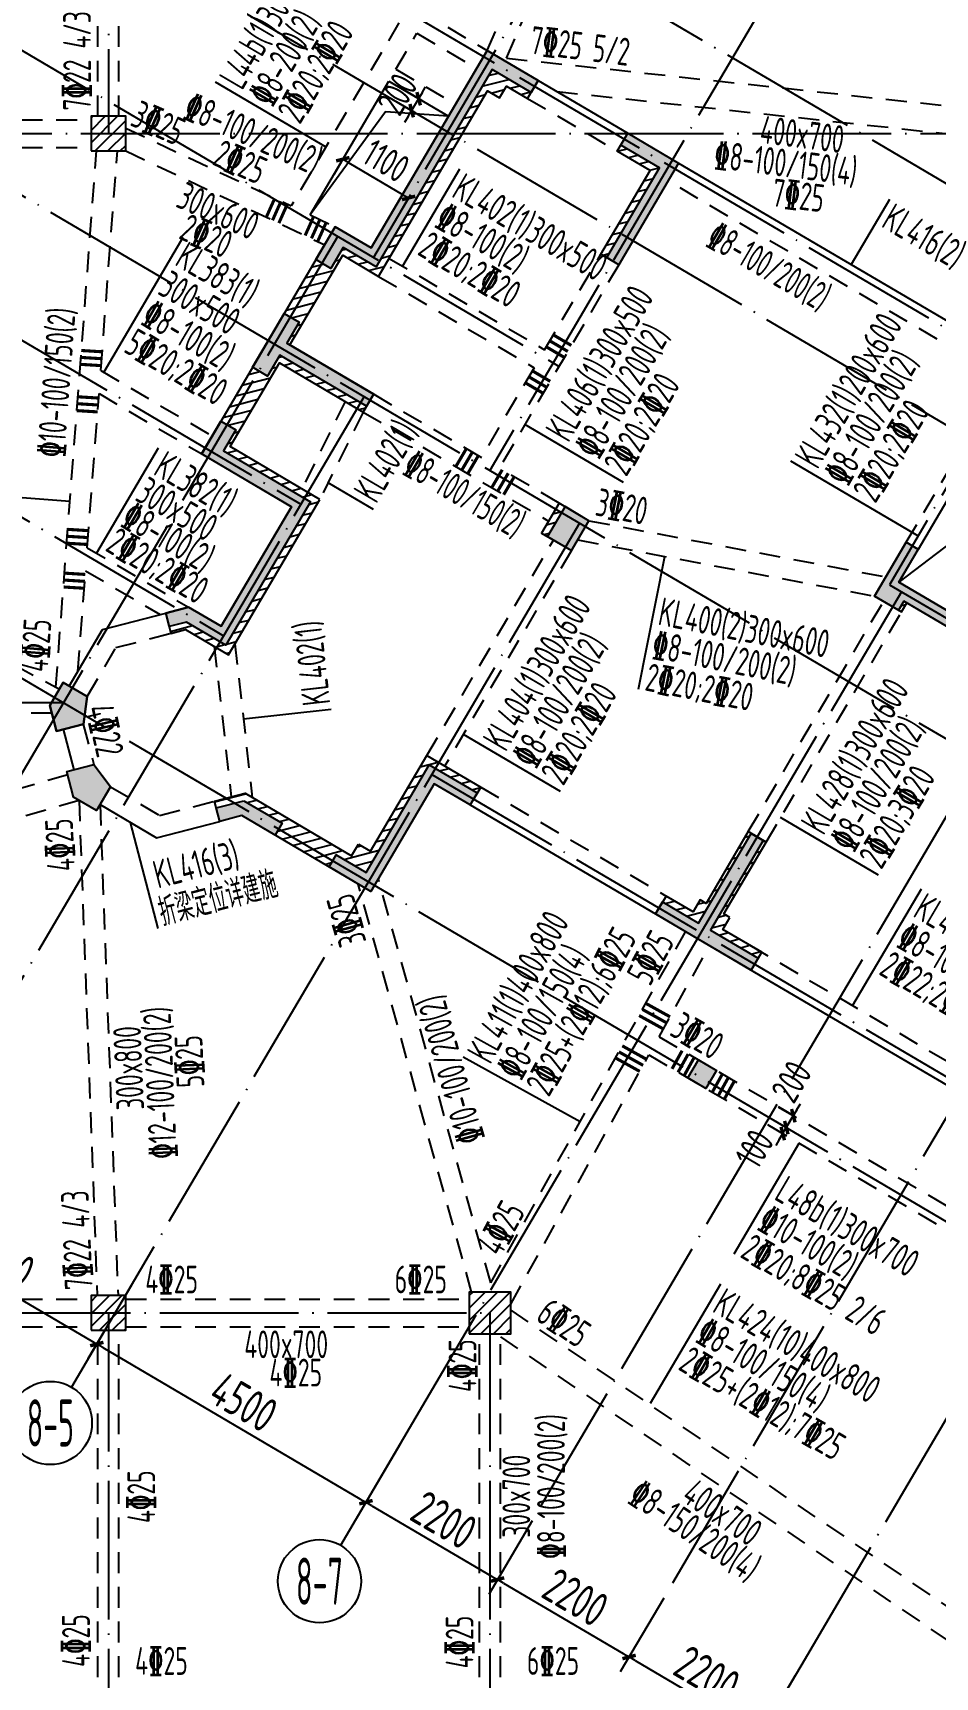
# Model space of a CAD drawing. Header units: millimetres. Extents: x 64473 to 386235, y 427387 to 703525.
# Drawn here: x 286259 to 299263, y 606745 to 630447 of the extents above; entities that cross this region are included whole.
import ezdxf
from ezdxf.enums import TextEntityAlignment as Align

# ---------------------------------------------------------------- set-up
doc = ezdxf.new("R2010")
doc.units = ezdxf.units.MM
doc.header["$LTSCALE"] = 100
doc.header["$PDMODE"] = 35
doc.header["$PDSIZE"] = 200
doc.linetypes.add('3', pattern=[5, 3, -2])
doc.linetypes.add('DOTE', pattern=[2.42, 2, -0.2, 0.02, -0.2])
for name, color, linetype in [('B-DIM', 1, 'Continuous'), ('B-TEXT', 7, 'Continuous'), ('B-开洞', 7, 'Continuous'), ('COLU', 7, 'Continuous'), ('colu-1层', 6, 'Continuous'), ('colu-主楼', 7, 'Continuous'), ('h填实-1层', 254, 'Continuous'), ('h斜线-1层', 7, 'Continuous'), ('h斜线-柱', 7, 'Continuous'), ('L-AXIS', 3, 'Continuous'), ('L-dote', 253, 'DOTE'), ('L-TEXT', 6, 'Continuous'), ('L-箍筋', 1, 'Continuous'), ('wall-主楼', 2, 'Continuous'), ('垂直标注', 31, 'Continuous'), ('垂直钢筋', 27, 'Continuous'), ('梁', 4, 'Continuous'), ('梁虚线', 4, '3'), ('水平标注', 2, 'Continuous'), ('水平钢筋', 30, 'Continuous')]:
    doc.layers.add(name, color=color, linetype=linetype)
doc.styles.add('_TCH_AXIS', font='tssdeng.shx', dxfattribs={"width": 0.7, "bigfont": 'tssdchn.shx'})
doc.styles.add('COMPLEX', font='tssdeng.shx', dxfattribs={"width": 0.7, "bigfont": 'tssdchn.shx'})
doc.styles.get("Standard").update_dxf_attribs({"font": 'tssdeng.shx', "width": 0.7, "bigfont": 'tssdchn.shx'})
doc.styles.add('TSSD_Dimension', font='Tssdeng.shx', dxfattribs={"width": 0.7, "bigfont": 'tssdchn.shx'})
doc.dimstyles.new('TSSD_100_100$0', dxfattribs={"dimtxt": 300, "dimasz": 100, "dimexe": 250, "dimexo": 250, "dimgap": 100, "dimtad": 1, "dimdec": 0, "dimzin": 0, "dimdsep": 46, "dimtxsty": 'TSSD_Dimension', "dimblk": '_tsdbk', "dimblk1": '_tsdbk', "dimblk2": '_tsdbk', "dimsah": 1, "dimcen": 0, "dimclrt": 7, "dimadec": 0, "dimazin": 0, "dimtfac": 1, "dimtdec": 0, "dimtix": 1, "dimtmove": 2, "dimatfit": 3, "dimldrblk": '_tsdbk', "dimfxl": 1, "dimtolj": 1, "dimtzin": 0, "dimarcsym": 0})
pattern_1 = [(45, (-467527.32, -323147.44), (-89.802561, 89.802561), [])]
pattern_2 = [(14.545372, (-85926.15, 179405.06), (-31.895617, 122.92953), [])]

# ---------------------------------------------------------------- blocks, each defined once
blk = doc.blocks.new('_tsdbk')
blk.add_line((-1, 0), (0, 0))
at = {"const_width": 0.5}
blk.add_lwpolyline([(-0.7, -0.7), (0.7, 0.7)], dxfattribs=at)
blk = doc.blocks.new('*D49')
at = {"layer": 'B-DIM', "color": 0, "lineweight": -2}
for p, q in [((290706, 628592), (290599, 628410)), ((290812, 628575), (291588, 628119)), ((291655, 628035), (291547, 627852))]:
    blk.add_line(p, q, dxfattribs=at)
at = {"layer": 'Defpoints', "color": 0}
for p in [(290833, 628808), (291781, 628250), (291674, 628068)]:
    blk.add_point(p, dxfattribs=at)
at = {"layer": 'B-DIM', "color": 0, "lineweight": -2, "xscale": 100, "yscale": 100, "zscale": 100}
for p, rotation in [((290726, 628626), 149.5453717319769), ((291674, 628068), 329.5453717319768)]:
    blk.add_blockref('_tsdbk', p, dxfattribs=dict(at, rotation=rotation))
at = {"layer": 'B-DIM', "color": 7, "insert": (291352, 628605), "char_height": 400, "attachment_point": 5, "rotation": 329.5454, "style": 'TSSD_Dimension'}
blk.add_mtext('\\A1;1100', dxfattribs=at)
blk = doc.blocks.new('*D50')
at = {"layer": 'B-DIM', "color": 0, "lineweight": -2}
for p, q in [((291863, 629472), (291604, 629625)), ((291870, 629584), (291920, 629671)), ((291762, 629300), (291502, 629452)), ((291819, 629498), (291718, 629326)), ((291667, 629240), (291616, 629153))]:
    blk.add_line(p, q, dxfattribs=at)
at = {"layer": 'Defpoints', "color": 0}
for p in [(291718, 629326), (292079, 629346), (291977, 629173)]:
    blk.add_point(p, dxfattribs=at)
at = {"layer": 'B-DIM', "color": 0, "lineweight": -2, "xscale": 100, "yscale": 100, "zscale": 100}
for p, rotation in [((291819, 629498), 239.5453717325007), ((291718, 629326), 59.54537173250068)]:
    blk.add_blockref('_tsdbk', p, dxfattribs=dict(at, rotation=rotation))
at = {"layer": 'B-DIM', "color": 7, "insert": (291510, 629564), "char_height": 400, "attachment_point": 5, "rotation": 59.5454, "style": 'TSSD_Dimension'}
blk.add_mtext('\\A1;200', dxfattribs=at)
blk = doc.blocks.new('*D543')
at = {"layer": 'Defpoints', "color": 0}
for p in [(295478, 608099), (297374, 606984), (296749, 605920)]:
    blk.add_point(p, dxfattribs=at)
at = {"layer": 'L-AXIS', "color": 0, "lineweight": -2}
for p, q in [((295351, 607883), (294725, 606820)), ((294938, 606985), (296662, 605971)), ((297247, 606768), (296622, 605705))]:
    blk.add_line(p, q, dxfattribs=at)
at = {"layer": 'L-AXIS', "color": 0, "lineweight": -2, "xscale": 100, "yscale": 100, "zscale": 100}
for p, rotation in [((294852, 607035), 149.5453717275947), ((296749, 605920), 329.5453717275947)]:
    blk.add_blockref('_tsdbk', p, dxfattribs=dict(at, rotation=rotation))
at = {"layer": 'L-AXIS', "color": 7, "insert": (295978, 606780), "char_height": 500, "attachment_point": 5, "rotation": 329.5454, "style": 'TSSD_Dimension'}
blk.add_mtext('\\A1;2200', dxfattribs=at)
blk = doc.blocks.new('*D544')
at = {"layer": 'Defpoints', "color": 0}
for p in [(297374, 606984), (301253, 604703), (300628, 603639)]:
    blk.add_point(p, dxfattribs=at)
at = {"layer": 'L-AXIS', "color": 0, "lineweight": -2}
for p, q in [((297247, 606768), (296622, 605705)), ((296835, 605870), (300542, 603690)), ((301126, 604488), (300501, 603424))]:
    blk.add_line(p, q, dxfattribs=at)
at = {"layer": 'L-AXIS', "color": 0, "lineweight": -2, "xscale": 100, "yscale": 100, "zscale": 100}
for p, rotation in [((296749, 605920), 149.5453717275947), ((300628, 603639), 329.5453717275947)]:
    blk.add_blockref('_tsdbk', p, dxfattribs=dict(at, rotation=rotation))
at = {"layer": 'L-AXIS', "color": 7, "insert": (298866, 605082), "char_height": 500, "attachment_point": 5, "rotation": 329.5454, "style": 'TSSD_Dimension'}
blk.add_mtext('\\A1;4500', dxfattribs=at)
blk = doc.blocks.new('_AXISO')
blk.add_circle((0, 0), 0.5)
at = {"layer": 'B-TEXT', "style": 'COMPLEX', "width": 1.450893}
blk.add_attdef('A', text='', height=0.56, dxfattribs=at).set_placement((0.249375, -0.28), (0.749375, -0.28), align=Align.FIT)
blk = doc.blocks.new('*D556')
at = {"layer": 'Defpoints', "color": 0}
for p in [(284702, 614435), (287805, 612610), (287180, 611546)]:
    blk.add_point(p, dxfattribs=at)
at = {"layer": 'L-AXIS', "color": 0, "lineweight": -2}
for p, q in [((284575, 614219), (283950, 613156)), ((284163, 613320), (287094, 611597)), ((287679, 612394), (287053, 611331))]:
    blk.add_line(p, q, dxfattribs=at)
at = {"layer": 'L-AXIS', "color": 0, "lineweight": -2, "xscale": 100, "yscale": 100, "zscale": 100}
for p, rotation in [((284077, 613371), 149.5453717275947), ((287180, 611546), 329.5453717275947)]:
    blk.add_blockref('_tsdbk', p, dxfattribs=dict(at, rotation=rotation))
at = {"layer": 'L-AXIS', "color": 7, "insert": (285806, 612760), "char_height": 500, "attachment_point": 5, "rotation": 329.5454, "style": 'TSSD_Dimension'}
blk.add_mtext('\\A1;3600', dxfattribs=at)
blk = doc.blocks.new('*D560')
at = {"layer": 'Defpoints', "color": 0}
for p in [(293581, 609214), (295478, 608099), (294852, 607035)]:
    blk.add_point(p, dxfattribs=at)
at = {"layer": 'L-AXIS', "color": 0, "lineweight": -2}
for p, q in [((293454, 608999), (292829, 607935)), ((293042, 608100), (294766, 607086)), ((295351, 607883), (294725, 606820))]:
    blk.add_line(p, q, dxfattribs=at)
at = {"layer": 'L-AXIS', "color": 0, "lineweight": -2, "xscale": 100, "yscale": 100, "zscale": 100}
for p, rotation in [((292956, 608151), 149.5453717275947), ((294852, 607035), 329.5453717275947)]:
    blk.add_blockref('_tsdbk', p, dxfattribs=dict(at, rotation=rotation))
at = {"layer": 'L-AXIS', "color": 7, "insert": (294081, 607895), "char_height": 500, "attachment_point": 5, "rotation": 329.5454, "style": 'TSSD_Dimension'}
blk.add_mtext('\\A1;2200', dxfattribs=at)
blk = doc.blocks.new('*D561')
at = {"layer": 'Defpoints', "color": 0}
for p in [(287805, 612610), (291685, 610329), (291059, 609266)]:
    blk.add_point(p, dxfattribs=at)
at = {"layer": 'L-AXIS', "color": 0, "lineweight": -2}
for p, q in [((287679, 612394), (287053, 611331)), ((287266, 611496), (290973, 609316)), ((291558, 610114), (290933, 609050))]:
    blk.add_line(p, q, dxfattribs=at)
at = {"layer": 'L-AXIS', "color": 0, "lineweight": -2, "xscale": 100, "yscale": 100, "zscale": 100}
for p, rotation in [((287180, 611546), 149.5453717275947), ((291059, 609266), 329.5453717275947)]:
    blk.add_blockref('_tsdbk', p, dxfattribs=dict(at, rotation=rotation))
at = {"layer": 'L-AXIS', "color": 7, "insert": (289297, 610708), "char_height": 500, "attachment_point": 5, "rotation": 329.5454, "style": 'TSSD_Dimension'}
blk.add_mtext('\\A1;4500', dxfattribs=at)
blk = doc.blocks.new('*D562')
at = {"layer": 'Defpoints', "color": 0}
for p in [(291685, 610329), (293581, 609214), (292956, 608151)]:
    blk.add_point(p, dxfattribs=at)
at = {"layer": 'L-AXIS', "color": 0, "lineweight": -2}
for p, q in [((291558, 610114), (290933, 609050)), ((291145, 609215), (292869, 608201)), ((293454, 608999), (292829, 607935))]:
    blk.add_line(p, q, dxfattribs=at)
at = {"layer": 'L-AXIS', "color": 0, "lineweight": -2, "xscale": 100, "yscale": 100, "zscale": 100}
for p, rotation in [((291059, 609266), 149.5453717275947), ((292956, 608151), 329.5453717275947)]:
    blk.add_blockref('_tsdbk', p, dxfattribs=dict(at, rotation=rotation))
at = {"layer": 'L-AXIS', "color": 7, "insert": (292185, 609010), "char_height": 500, "attachment_point": 5, "rotation": 329.5454, "style": 'TSSD_Dimension'}
blk.add_mtext('\\A1;2200', dxfattribs=at)
blk = doc.blocks.new('*D568')
at = {"layer": 'Defpoints', "color": 0}
for p in [(297828, 632615), (303453, 630739), (302828, 629675)]:
    blk.add_point(p, dxfattribs=at)
at = {"layer": 'L-AXIS', "color": 0, "lineweight": -2}
for p, q in [((297955, 632831), (298580, 633894)), ((298539, 633628), (303367, 630790)), ((302954, 629891), (303580, 630954))]:
    blk.add_line(p, q, dxfattribs=at)
at = {"layer": 'L-AXIS', "color": 0, "lineweight": -2, "xscale": 100, "yscale": 100, "zscale": 100}
for p, rotation in [((298453, 633679), 149.5453717276141), ((303453, 630739), 329.5453717276141)]:
    blk.add_blockref('_tsdbk', p, dxfattribs=dict(at, rotation=rotation))
at = {"layer": 'L-AXIS', "color": 7, "insert": (301131, 632510), "char_height": 500, "attachment_point": 5, "rotation": 329.5454, "style": 'TSSD_Dimension'}
blk.add_mtext('\\A1;5800', dxfattribs=at)
blk = doc.blocks.new('*D836')
at = {"layer": 'Defpoints', "color": 0}
for p in [(297118, 614666), (297303, 614441), (297354, 614527)]:
    blk.add_point(p, dxfattribs=at)
at = {"layer": 'L-TEXT', "color": 0, "lineweight": -2}
for p, q in [((297088, 614568), (296852, 614707)), ((297138, 614654), (296902, 614793)), ((297067, 614580), (297118, 614666)), ((297169, 614752), (297219, 614838)), ((297017, 614494), (296966, 614407))]:
    blk.add_line(p, q, dxfattribs=at)
at = {"layer": 'L-TEXT', "color": 0, "lineweight": -2, "xscale": 100, "yscale": 100, "zscale": 100}
for p, rotation in [((297067, 614580), 59.54537173254043), ((297118, 614666), 239.5453717325404)]:
    blk.add_blockref('_tsdbk', p, dxfattribs=dict(at, rotation=rotation))
at = {"layer": 'L-TEXT', "color": 7, "insert": (296659, 614359), "char_height": 400, "attachment_point": 5, "rotation": 59.5454, "style": 'TSSD_Dimension'}
blk.add_mtext('\\A1;100', dxfattribs=at)
blk = doc.blocks.new('*D837')
at = {"layer": 'Defpoints', "color": 0}
for p in [(297219, 614838), (297455, 614700), (297354, 614527)]:
    blk.add_point(p, dxfattribs=at)
at = {"layer": 'L-TEXT', "color": 0, "lineweight": -2}
for p, q in [((297240, 614826), (297004, 614965)), ((297270, 614925), (297321, 615011)), ((297138, 614654), (296902, 614793)), ((297118, 614666), (297219, 614838)), ((297067, 614580), (297017, 614494))]:
    blk.add_line(p, q, dxfattribs=at)
at = {"layer": 'L-TEXT', "color": 0, "lineweight": -2, "xscale": 100, "yscale": 100, "zscale": 100}
for p, rotation in [((297219, 614838), 239.5453717325117), ((297118, 614666), 59.54537173251165)]:
    blk.add_blockref('_tsdbk', p, dxfattribs=dict(at, rotation=rotation))
at = {"layer": 'L-TEXT', "color": 7, "insert": (297192, 615328), "char_height": 400, "attachment_point": 5, "rotation": 59.5454, "style": 'TSSD_Dimension'}
blk.add_mtext('\\A1;200', dxfattribs=at)

msp = doc.modelspace()

# ---------------------------------------------------------------- hatches: boundary and pattern name
at = {"layer": 'h填实-1层'}
for points in [[(293438.6, 629590), (292878.2, 629919.4), (291205.6, 627074.7), (290731.5, 627353.5), (290554.1, 627051.7), (290338.6, 627178.5), (290617.4, 627652.6), (291134.6, 627348.5), (292807.2, 630193.2), (293539.9, 629762.4)], [(294833, 629002.1), (295565.7, 628571.3), (294704, 627105.8), (294531.6, 627207.2), (295291.9, 628500.2), (294731.6, 628829.7)], [(289705, 626101), (289882.4, 626402.6), (290097.9, 626275.9), (289920.5, 625974.3), (291170.5, 625239.3), (291069.1, 625066.9), (289819.2, 625801.8), (289641.7, 625500.1), (289426.2, 625626.8)], [(288970.1, 624851), (289185.6, 624724.3), (289008.2, 624422.6), (290258.1, 623687.7), (289041.7, 621618.8), (288474, 621952.6), (288223.7, 621887.6), (288173.4, 622081.2), (288503.9, 622167), (288970.6, 621892.6), (289984.3, 623616.6), (288691.3, 624376.9)], [(293929, 623617.4), (293675.5, 623186.4), (294020.4, 622983.6), (294273.8, 623414.6)], [(294020.4, 622983.6), (294273.8, 623414.6), (293929, 623617.4), (293675.5, 623186.4)], [(298811.8, 622254.4), (298735.8, 622125.1), (298391, 622327.9), (298847.2, 623103.7), (299019.6, 623002.3), (298740.8, 622528.2), (300637.3, 621413.1), (300916, 621887.2), (301088.4, 621785.9), (300708.3, 621139.3)], [(286696.7, 621082.3), (287041.5, 620879.6), (286986.1, 620482.9), (286598.9, 620382.5), (286502.9, 620752.7)], [(287137.5, 619901.9), (287378.8, 619582.2), (287176.1, 619237.4), (286846.4, 619431.3), (286750.3, 619801.5)], [(292560.8, 619317.6), (292043.6, 619621.7), (291131.3, 618070), (290527.9, 618424.8), (290629.2, 618597.2), (291060.2, 618343.8), (291972.6, 619895.5), (292662.2, 619490)], [(289301.4, 619378), (289853.8, 619053.2), (289752.9, 618880.5), (289271.5, 619163.6), (288951.9, 619080.7), (288901.7, 619274.3)], [(295750.3, 617442.2), (295233.1, 617746.3), (295334.5, 617918.7), (295851.7, 617614.6), (296612, 618907.7), (296784.4, 618806.3), (296024.1, 617513.3), (296713.7, 617107.8), (296612.4, 616935.4)], [(295852.1, 615642.3), (296110.7, 615490.3), (295958.7, 615231.7), (295700, 615383.7)]]:
    msp.add_hatch(color=256, dxfattribs=at).paths.add_polyline_path(points)
at = {"layer": 'h斜线-1层'}
h = msp.add_hatch(dxfattribs=at)
h.set_pattern_fill('ANSI31', color=256, scale=40, angle=-30.45463, style=0)
h.set_pattern_definition(pattern_2)
h.paths.add_polyline_path([(290724.3, 627241.7), (291241.6, 626937.6), (292812.8, 629609.9), (292985.2, 629508.5), (293086.6, 629680.9), (293388.3, 629503.5), (293439, 629589.7), (292878.2, 629919.4), (291205.6, 627074.7), (290731.5, 627353.5), (290554.1, 627051.7), (290339, 627178.2), (289882.8, 626402.4), (290097.9, 626275.9), (289920.5, 625974.3), (289964, 625948.7)])
h = msp.add_hatch(dxfattribs=at)
h.set_pattern_fill('ANSI31', color=256, scale=40, angle=-30.45463, style=0)
h.set_pattern_definition(pattern_2)
h.paths.add_polyline_path([(295291.9, 628500.2), (294732, 628829.4), (294681.3, 628743.3), (295155.5, 628464.5), (294445.9, 627257.6), (294531.6, 627207.2)])
h = msp.add_hatch(dxfattribs=at)
h.set_pattern_fill('ANSI31', color=256, scale=40, angle=-30.45463, style=0)
h.set_pattern_definition(pattern_2)
h.paths.add_polyline_path([(289812, 625690.1), (291018.8, 624980.5), (291069.5, 625066.7), (289819.2, 625801.8), (289641.7, 625500.1), (289426.6, 625626.6), (288970.5, 624850.7), (289185.6, 624724.3), (289008.2, 624422.6), (290258.1, 623687.7), (289041.7, 621618.8), (288474, 621952.6), (288223.6, 621887.6), (288248.8, 621791), (288458.9, 621845.5), (289077.6, 621481.7), (290395.4, 623722.9), (289102.4, 624483.2)])
h = msp.add_hatch(dxfattribs=at)
h.set_pattern_fill('ANSI31', color=256, scale=40, angle=-30.45463, style=0)
h.set_pattern_definition(pattern_2)
h.paths.add_polyline_path([(293929, 623617.4), (293843.2, 623667.8), (293589.8, 623236.8), (293675.5, 623186.4)])
h = msp.add_hatch(dxfattribs=at)
h.set_pattern_fill('ANSI31', color=256, scale=40, angle=-30.45463, style=0)
h.set_pattern_definition(pattern_2)
h.paths.add_polyline_path([(298855.3, 622228.8), (298811.8, 622254.4), (298735.8, 622125.1), (298779.3, 622099.5)])
h = msp.add_hatch(dxfattribs=at)
h.set_pattern_fill('ANSI31', color=256, scale=40, angle=-30.45463, style=0)
h.set_pattern_definition(pattern_2)
h.paths.add_polyline_path([(291972.6, 619895.5), (292662.6, 619489.7), (292713.3, 619576), (291937.5, 620032.1), (291126.5, 618652.9), (290954.1, 618754.3), (290852.7, 618581.8), (289316.4, 619485.2), (288876.5, 619371.1), (288901.7, 619274.3), (289301.4, 619378), (289853.8, 619053.2), (289752.9, 618880.5), (290527.9, 618424.9), (290629.2, 618597.2), (291060.2, 618343.8)])
h = msp.add_hatch(dxfattribs=at)
h.set_pattern_fill('ANSI31', color=256, scale=40, angle=-30.45463, style=0)
h.set_pattern_definition(pattern_2)
h.paths.add_polyline_path([(296305.9, 617695.6), (296219.7, 617746.3), (296827.9, 618780.7), (296784.4, 618806.3), (296024.1, 617513.3), (296713.7, 617107.8), (296764.4, 617194), (296204.5, 617523.2)])
h.paths.add_polyline_path([(296612, 618907.7), (296569.3, 618932.8), (295961.1, 617898.3), (295874.9, 617949), (295773.5, 617776.6), (295385.6, 618004.7), (295334.9, 617918.5), (295851.7, 617614.6)])
at = {"layer": 'h斜线-柱'}
h = msp.add_hatch(dxfattribs=at)
h.set_pattern_fill('ANSI31', color=256, scale=40, style=0)
h.set_pattern_definition(pattern_1)
h.paths.add_polyline_path([(287096.5, 628744.7), (287596.5, 628744.7), (287596.5, 629244.7), (287096.5, 629244.7)])
h = msp.add_hatch(dxfattribs=at)
h.set_pattern_fill('ANSI31', color=256, scale=40, style=0)
h.set_pattern_definition(pattern_1)
h.paths.add_polyline_path([(287096.5, 611744.7), (287596.5, 611744.7), (287596.5, 612244.7), (287096.5, 612244.7)])
h = msp.add_hatch(dxfattribs=at)
h.set_pattern_fill('ANSI31', color=256, scale=40, angle=-2e-12, style=0)
h.paths.add_polyline_path([(292546.5, 611694.7), (293146.5, 611694.7), (293146.5, 612294.7), (292546.5, 612294.7)])

# ---------------------------------------------------------------- linework, layer by layer
at = {"layer": 'B-开洞'}
for points in [[(292250.1, 629244.7), (291341.6, 629308.7), (290254.5, 627823.8)], [(301752.7, 623309.2), (300266.9, 623690.8), (298741.2, 622528)]]:
    msp.add_lwpolyline(points, dxfattribs=at)
at = {"layer": 'COLU'}
for points in [[(287096.5, 628744.7), (287596.5, 628744.7), (287596.5, 629244.7), (287096.5, 629244.7)], [(287096.5, 611744.7), (287596.5, 611744.7), (287596.5, 612244.7), (287096.5, 612244.7)], [(292546.5, 611694.7), (293146.5, 611694.7), (293146.5, 612294.7), (292546.5, 612294.7)]]:
    msp.add_lwpolyline(points, close=True, dxfattribs=at)
at = {"layer": 'colu-1层'}
for points in [[(293438.6, 629590), (292878.2, 629919.4), (291205.6, 627074.7), (290731.5, 627353.5), (290554.1, 627051.7), (290338.6, 627178.5), (290617.4, 627652.6), (291134.6, 627348.5), (292807.2, 630193.2), (293539.9, 629762.4)], [(294833, 629002.1), (295565.7, 628571.3), (294704, 627105.8), (294531.6, 627207.2), (295291.9, 628500.2), (294731.6, 628829.7)], [(289705, 626101), (289882.4, 626402.6), (290097.9, 626275.9), (289920.5, 625974.3), (291170.5, 625239.3), (291069.1, 625066.9), (289819.2, 625801.8), (289641.7, 625500.1), (289426.2, 625626.8)], [(288970.1, 624851), (289185.6, 624724.3), (289008.2, 624422.6), (290258.1, 623687.7), (289041.7, 621618.8), (288474, 621952.6), (288223.7, 621887.6), (288173.4, 622081.2), (288503.9, 622167), (288970.6, 621892.6), (289984.3, 623616.6), (288691.3, 624376.9)], [(294020.4, 622983.6), (294273.8, 623414.6), (293929, 623617.4), (293675.5, 623186.4)], [(292560.8, 619317.6), (292043.6, 619621.7), (291131.3, 618070), (290527.9, 618424.8), (290629.2, 618597.2), (291060.2, 618343.8), (291972.6, 619895.5), (292662.2, 619490)], [(289301.4, 619378), (289853.8, 619053.2), (289752.9, 618880.5), (289271.5, 619163.6), (288951.9, 619080.7), (288901.7, 619274.3)], [(295750.3, 617442.2), (295233.1, 617746.3), (295334.5, 617918.7), (295851.7, 617614.6), (296612, 618907.7), (296784.4, 618806.3), (296024.1, 617513.3), (296713.7, 617107.8), (296612.4, 616935.4)], [(295852.1, 615642.3), (296110.7, 615490.3), (295958.7, 615231.7), (295700, 615383.7)]]:
    msp.add_lwpolyline(points, close=True, dxfattribs=at)
for points in [[(293929, 623617.4), (293675.5, 623186.4), (294020.4, 622983.6), (294273.8, 623414.6), (293929, 623617.4)], [(298811.8, 622254.4), (298735.8, 622125.1), (298391, 622327.9), (298847.2, 623103.7), (299019.6, 623002.3), (298740.8, 622528.2), (300637.3, 621413.1), (300916, 621887.2), (301088.4, 621785.9), (300708.3, 621139.3), (298811.8, 622254.4)], [(286696.7, 621082.3), (287041.5, 620879.6), (286986.1, 620482.9), (286598.9, 620382.5), (286502.9, 620752.7), (286696.7, 621082.3)], [(287137.5, 619901.9), (287378.8, 619582.2), (287176.1, 619237.4), (286846.4, 619431.3), (286750.3, 619801.5), (287137.5, 619901.9)]]:
    msp.add_lwpolyline(points, dxfattribs=at)
at = {"layer": 'colu-主楼'}
for points in [[(294020.8, 622983.4), (294274.2, 623414.4), (293843.2, 623667.8), (293589.8, 623236.8)], [(286598.9, 620382.5), (286986.1, 620482.9), (287041.5, 620879.6), (286696.7, 621082.3), (286502.9, 620752.7)], [(286750.1, 619799.8), (287137.3, 619900.2), (287378.6, 619580.5), (287175.9, 619235.7), (286846.2, 619429.6)]]:
    msp.add_lwpolyline(points, close=True, dxfattribs=at)
at = {"layer": 'L-AXIS'}
for p, q in [((287805.4, 612610), (286814.8, 610925.2)), ((291684.6, 610329.1), (290693.9, 608644.3)), ((297374, 606983.9), (296383.3, 605299.1))]:
    msp.add_line(p, q, dxfattribs=at)
at = {"layer": 'L-dote', "ltscale": 10}
for p, q in [((287346.5, 651994.7), (287346.5, 628994.7)), ((285838.9, 636262.6), (307375.6, 623599.4)), ((284926.5, 634710.9), (341289.3, 601570.8)), ((284318.3, 633676.5), (305855, 621013.3)), ((294154.1, 632285.7), (291170.5, 627211.4)), ((283253.9, 631866.2), (293842.8, 625640.2)), ((296866.9, 630980.6), (292844.3, 624139.2)), ((282341.6, 630314.5), (332670.1, 600722.4)), ((302827.7, 629675.3), (298604.3, 622492.4)), ((236131.7, 628994.7), (366607.1, 628994.7)), ((281429.2, 628762.9), (290121.7, 623651.9)), ((290653.3, 627515.5), (283409.1, 615195)), ((280314.2, 626866.6), (289006.7, 621755.6)), ((279300.4, 625142.4), (330874.7, 594817.8)), ((291034, 625203.6), (284702.1, 614434.7)), ((294137.3, 623378.9), (287805.4, 612610)), ((301889.7, 623344.9), (293581, 609214.1)), ((298604.3, 622492.4), (338483.1, 599044.6)), ((298776.7, 622391.1), (291684.6, 610329.1)), ((303786.1, 622229.8), (295477.5, 608099)), ((286699.8, 620791.7), (281346.5, 620791.7)), ((292008.5, 619758.4), (305456.2, 611851.4)), ((304466.1, 619045.8), (297374, 606983.9)), ((234846.5, 611994.7), (292846.5, 611994.7)), ((287346.5, 611994.7), (287346.5, 572194.7)), ((292846.5, 611994.7), (292846.5, 583594.7))]:
    msp.add_line(p, q, dxfattribs=at)
at = {"layer": 'L-箍筋', "const_width": 44.9}
for points in [[(289743.8, 628060.1), (289621.3, 627786.2)], [(289835.1, 628019.2), (289712.6, 627745.4)], [(289926.4, 627978.4), (289803.9, 627704.6)], [(290305.4, 627799.8), (290182.9, 627526)], [(290396.7, 627759), (290274.2, 627485.1)], [(290487.9, 627718.2), (290365.5, 627444.3)], [(293710.5, 626007.1), (293969.2, 625855)], [(293761.2, 626093.3), (294019.8, 625941.2)], [(286949.2, 625768.9), (287248.7, 625750.3)], [(286955.4, 625868.7), (287254.8, 625850.1)], [(293659.9, 625920.9), (293918.5, 625768.8)], [(286943, 625669.1), (287242.5, 625650.5)], [(293406.4, 625489.8), (293665, 625337.8)], [(293457.1, 625576), (293715.7, 625424)], [(293355.7, 625403.6), (293614.3, 625251.6)], [(286898.5, 625101.6), (287197.9, 625083)], [(286904.7, 625201.4), (287204.1, 625182.8)], [(286892.3, 625001.8), (287191.7, 624983.2)], [(292506.7, 624453.7), (292354.6, 624195.1)], [(292592.9, 624403), (292440.8, 624144.4)], [(292679.1, 624352.3), (292527, 624093.7)], [(293023.9, 624149.5), (292871.8, 623890.9)], [(293110.1, 624098.9), (292958, 623840.3)], [(293196.3, 624048.2), (293044.2, 623789.6)], [(286753.1, 623190.4), (287052.5, 623171.8)], [(286759.2, 623290.2), (287058.7, 623271.6)], [(286746.9, 623090.6), (287046.3, 623072)], [(286714, 622659), (287013.4, 622640.4)], [(286701.6, 622459.3), (287001.1, 622440.8)], [(286707.8, 622559.1), (287007.2, 622540.6)], [(294996, 616282.3), (295345.8, 616088.3)], [(295044.5, 616369.8), (295394.3, 616175.7)], [(295093, 616457.2), (295442.8, 616263.2)], [(294753.5, 615845.1), (295103.3, 615651)], [(295470.7, 615512.7), (295616.3, 615775.2)], [(294656.5, 615670.2), (295006.3, 615476.2)], [(294705, 615757.6), (295054.8, 615563.6)], [(295556.9, 615462), (295703.7, 615726.7)], [(295643.2, 615411.3), (295791.2, 615678.2)], [(296051.5, 615177), (296197.1, 615439.5)], [(296137.8, 615126.3), (296284.5, 615391)], [(296224, 615075.6), (296372, 615342.5)]]:
    msp.add_lwpolyline(points, dxfattribs=at)
at = {"layer": 'wall-主楼'}
for points in [[(290395.4, 623722.9), (289102.4, 624483.2), (289812, 625690.1), (291018.8, 624980.5), (291170.9, 625239.1), (289964.1, 625948.7), (290724.3, 627241.7), (291241.6, 626937.6), (292812.8, 629609.9), (292985.2, 629508.5), (293086.6, 629680.9), (293388.3, 629503.5), (293540.4, 629762.2), (292807.6, 630193), (291135, 627348.3), (290617.8, 627652.4), (288691.7, 624376.7), (289984.8, 623616.4), (288971.1, 621892.3), (288503.8, 622167.1), (288173.3, 622081.3), (288248.8, 621791), (288458.9, 621845.5), (289077.6, 621481.7)], [(294445.9, 627257.6), (295155.5, 628464.5), (294681.3, 628743.3), (294833.4, 629001.9), (295566.1, 628571), (294704.5, 627105.6)], [(298847.6, 623103.5), (298391.4, 622327.6), (298779.3, 622099.5), (298855.4, 622228.8), (300708.7, 621139.1), (301088.9, 621785.6), (300916.5, 621887), (300637.7, 621412.9), (298741.2, 622528), (299020, 623002.1)], [(290954.1, 618754.3), (291126.5, 618652.9), (291937.5, 620032.1), (292713.3, 619576), (292561.3, 619317.4), (292044, 619621.5), (291131.7, 618069.8), (289271.5, 619163.6), (288951.9, 619080.7), (288876.5, 619371.1), (289316.4, 619485.2), (290852.7, 618581.8)], [(296305.9, 617695.6), (296219.7, 617746.3), (296827.9, 618780.7), (296569.3, 618932.8), (295961.1, 617898.3), (295874.9, 617949), (295773.5, 617776.6), (295385.6, 618004.7), (295233.6, 617746.1), (296612.4, 616935.4), (296764.4, 617194), (296204.5, 617523.2)]]:
    msp.add_lwpolyline(points, close=True, dxfattribs=at)
at = {"layer": '垂直标注'}
for p, q in [((288886.3, 629740.4), (290481.8, 628802.3)), ((294771.4, 623966.7), (293350.2, 624802.3)), ((297180.9, 624276.4), (299018.1, 623196.2)), ((284430.9, 623876.3), (286792.9, 623696.6)), ((291169.1, 623577.4), (290514.2, 623962.5)), ((290556.4, 620695.6), (289293.1, 620553.1)), ((293864.2, 619511), (292463.4, 620334.7)), ((298448.8, 618304.1), (297036.1, 619134.8)), ((287662.6, 619065.5), (288059.4, 617536.1)), ((292462.4, 615687.6), (294147.6, 614752.8))]:
    msp.add_line(p, q, dxfattribs=at)
at = {"layer": '梁'}
for p, q in [((290254.5, 627823.8), (291388.1, 629751.6)), ((291388.1, 629751.6), (292250.1, 629244.7)), ((293540.4, 629762.2), (294833.4, 629001.9)), ((295566.1, 628571), (299876.3, 626036.8)), ((299856.3, 624424.5), (299020, 623002.1)), ((287261.1, 621844.9), (288173.3, 622081.6)), ((286782.9, 621031.7), (287261.1, 621844.9)), ((286695.5, 620407.5), (286846.6, 619824.8)), ((287226.5, 619321.9), (288039.8, 618843.7)), ((292561.2, 619317.3), (295233.5, 617746.1)), ((288039.8, 618843.7), (288952, 619080.4)), ((296440.4, 617036.5), (300923, 614400.9))]:
    msp.add_line(p, q, dxfattribs=at)
at = {"layer": '梁虚线'}
for p, q in [((287196.5, 629244.7), (287196.5, 635744.7)), ((292807.6, 630193), (295195, 635794.7)), ((293087, 630083.2), (295500, 635745)), ((287496.5, 633315.8), (292807.2, 630193.2)), ((287496.5, 629244.7), (287496.5, 632967.8)), ((291534.9, 630593.3), (289982, 627952.2)), ((291489.4, 629924), (291793.5, 630441.2)), ((291793.5, 630441.2), (292655.2, 629934.6)), ((293087, 630083.2), (300996.4, 629227)), ((291489.4, 629924), (292351.5, 629417.2)), ((291360.6, 629704.9), (291388, 629751.6)), ((293812, 629602.4), (300996.5, 628824.7)), ((293388.3, 629503.5), (294681.3, 628743.2)), ((281596.5, 629194.7), (287096.5, 629194.7)), ((287597.7, 629075.8), (289982, 627952.2)), ((281596.5, 628794.7), (287096.5, 628794.7)), ((286588.8, 621013.7), (287177, 628744.7)), ((287237.1, 625580), (287477.9, 628744.7)), ((287596.5, 628744.7), (290465.2, 627392.9)), ((299724.2, 625778.2), (295414.1, 628312.4)), ((290254.5, 627823.8), (290617.9, 627652.6)), ((291393.6, 627196.2), (293634.9, 625878.4)), ((293634.9, 625878.4), (294445.9, 627257.7)), ((291241.6, 626937.6), (293482.8, 625619.8)), ((294704.5, 627105.6), (292981.2, 624174.7)), ((287237.1, 625580), (288843.8, 624635.3)), ((293482.8, 625619.8), (292722.5, 624326.7)), ((298847.6, 623103.5), (300241.4, 625474)), ((287042.8, 623026.1), (287211.8, 625246.9)), ((287211.8, 625246.9), (288691.7, 624376.7)), ((290759.5, 625132.9), (290136.2, 623875.3)), ((291170.9, 625239.1), (292722.5, 624326.7)), ((291018.8, 624980.5), (290395.4, 623722.9)), ((291018.8, 624980.5), (293691.1, 623409.2)), ((293843.2, 623667.8), (292981.2, 624174.7)), ((281596.5, 623698.8), (286641.2, 620987.9)), ((294274.2, 623414.4), (298554.1, 622604.4)), ((291937.5, 620032.1), (293762.2, 623135.4)), ((294111.5, 623137.7), (298391.4, 622327.6)), ((287042.8, 623026.1), (288503.5, 622167.3)), ((294020.8, 622983.4), (292196.1, 619880.1)), ((286907.1, 621242.9), (287017.4, 622693)), ((287017.4, 622693), (288092.8, 622060.7)), ((296569.3, 618932.8), (298520.7, 622251.6)), ((296827.9, 618780.7), (298779.3, 622099.5)), ((287456.7, 621585.7), (288248.6, 621791.2)), ((287041.5, 620879.6), (287456.7, 621585.7)), ((288872.9, 621602), (289117.5, 619433.3)), ((289170.6, 621639.8), (289420.4, 619424)), ((286531.7, 620641.7), (281496.5, 620641.7)), ((286985.8, 620482.8), (287137, 619900.1)), ((286762.2, 619753.2), (281596.2, 618245.8)), ((287378.6, 619580.5), (288084.7, 619165.3)), ((286924.1, 619383.8), (281596.5, 617829.2)), ((286924.1, 619383.8), (287185.6, 612244.7)), ((288084.7, 619165.3), (288876.6, 619370.8)), ((292713.3, 619576), (295385.6, 618004.7)), ((287226.5, 619321.9), (287485.8, 612244.7)), ((292582.6, 612294.7), (290948.5, 618177.6)), ((292857.3, 612426.6), (291239.5, 618251)), ((292857.3, 612426.6), (295665.4, 617489.2)), ((295283.8, 615976.5), (296011.6, 617288.6)), ((296592.4, 617295.1), (301075, 614659.5)), ((295283.8, 615976.5), (301239.5, 612474.6)), ((293146.5, 612123.3), (295138.2, 615714.1)), ((295138.2, 615714.1), (301212.1, 612142.7)), ((281596.5, 612194.7), (287096.5, 612194.7)), ((287596.5, 612194.7), (292546.5, 612194.7)), ((293146.5, 612032.7), (300775.4, 606852.7)), ((281596.5, 611794.7), (287096.5, 611794.7)), ((287596.5, 611794.7), (292546.5, 611794.7)), ((287196.5, 606744.7), (287196.5, 611744.7)), ((287496.5, 606744.7), (287496.5, 611744.7)), ((292696.5, 606744.7), (292696.5, 611694.7)), ((292996.5, 611651.1), (300295.9, 606694.7)), ((292996.5, 606744.7), (292996.5, 611651.1))]:
    msp.add_line(p, q, dxfattribs=at)
at = {"layer": '水平标注'}
for p, q in [((292410.1, 628480.7), (291587.8, 627082)), ((298604, 628047.2), (298052.5, 627109.1)), ((288420.4, 627495.4), (287279.5, 625555.1)), ((288064.1, 624459.7), (287175.3, 622948.2)), ((294986.9, 620986.8), (295366.5, 622900.1)), ((299060.3, 618104.5), (298072.7, 616424.8)), ((296366.5, 612848), (297303.2, 614441.1)), ((296168.4, 612408.2), (295158.1, 610689.9))]:
    msp.add_line(p, q, dxfattribs=at)

# ---------------------------------------------------------------- block references
at = {"layer": 'L-AXIS'}
ref = msp.add_blockref('_AXISO', (286510.7, 610408), dxfattribs=dict(at, xscale=1200.000000000114, yscale=1200, zscale=1200, rotation=359.9996457873818))
ref.add_attrib('A', '8-5', dxfattribs={"color": 7, "height": 678.82, "rotation": 359.99965, "style": '_TCH_AXIS', "width": 0.35}).set_placement((286171.3, 610068.6), (286850.1, 610068.6), align=Align.FIT)
ref = msp.add_blockref('_AXISO', (290389.8, 608127.1), dxfattribs=dict(at, xscale=1200.000000000114, yscale=1200, zscale=1200, rotation=359.9996457873818))
ref.add_attrib('A', '8-7', dxfattribs={"color": 7, "height": 678.82, "rotation": 359.99965, "style": '_TCH_AXIS', "width": 0.35}).set_placement((290050.4, 607787.7), (290729.2, 607787.7), align=Align.FIT)

# ---------------------------------------------------------------- texts
at = {"layer": '垂直标注', "width": 0.65}
for s, height, rotation, p in [('L44b(1)300x500', 403, 59.54525, (289274.5, 629605.7)), ('%%1328-200(2)', 402, 59.54525, (289691.4, 629360.5)), ('2%%13320;2%%13320', 401, 59.54525, (290108.3, 629115.4)), ('KL406(1)300x500', 403, 59.5454, (293978.5, 624526.4)), ('%%1328-100/200(2)', 402, 59.5454, (294395.3, 624281.3)), ('KL432(1)200x600', 403, 59.54535, (297569.2, 624141.6)), ('%%1328-100/200(2)', 402, 59.54535, (297986.1, 623896.5)), ('2%%13320;2%%13320', 401, 59.5454, (294812.2, 624036.1)), ('2%%13320;2%%13320', 401, 59.54535, (298402.9, 623651.4)), ('KL402(1)', 401, 59.54541, (291209.8, 623646.6)), ('KL404(1)300x600', 403, 59.54541, (293075.2, 620067.9)), ('KL402(1)', 401, 96.43346, (290547.4, 620775.3)), ('%%1328-100/200(2)', 402, 59.54541, (293490, 619824)), ('2%%13320;2%%13320', 401, 59.54541, (293904.8, 619580.1)), ('KL428(1)300x600', 403, 59.54526, (297655.9, 618863.8)), ('%%1328-100/200(2)', 402, 59.54526, (298072.8, 618618.7)), ('2%%13320;3%%13320', 401, 59.54526, (298489.7, 618373.6)), ('KL416(3)', 403, 14.5456, (288060.2, 618108.7)), ('折梁定位详建施', 403, 14.5456, (288132, 617561.5)), ('KL411(1)400x800', 403, 60.98402, (292852.9, 615562.9)), ('2%%13325+(2%%13212);6%%13325', 401, 60.98402, (293696.6, 615094.9)), ('%%1328-100/150(4)', 402, 60.98402, (293274.8, 615328.9))]:
    msp.add_text(s, height=height, rotation=rotation, dxfattribs=at).set_placement(p)
at = {"layer": '垂直钢筋', "color": 0, "width": 0.65}
for s, rotation, p in [('7%%13322 4/3', 90, (287095.2, 629328.4)), ('%%13210-100/150(2)', 85.64887, (286713.6, 624318.2)), ('4%%13325', 85.64936, (286471.8, 621225.9)), ('4%%13325', 92.48155, (286865, 618370.5)), ('3%%13325', 105.73593, (291070.1, 617347.7)), ('5%%13325', 60.984, (295153.3, 616690.4)), ('%%13210-100/200(2)', 105.73593, (292768.2, 614501.9)), ('%%13212-100/200(2)', 92.48155, (288335.3, 614226.9)), ('300x800', 92.48155, (287864.5, 614928.4)), ('5%%13325', 92.48155, (288731.3, 615252.3)), ('7%%13322 4/3', 92.48155, (287121.3, 612336.7)), ('4%%13325', 60.98412, (292999.5, 612791.7)), ('4%%13325', 90, (292651, 610855.2)), ('%%1328-100/200(2)', 90, (293926, 608451.2)), ('300x700', 90, (293426.8, 608754.3)), ('4%%13325', 90, (288020.9, 608965.6)), ('4%%13325', 90, (287079.7, 606892.3)), ('4%%13325', 90, (292608.9, 606871.2))]:
    msp.add_text(s, height=400, rotation=rotation, dxfattribs=at).set_placement(p)
at = {"layer": '水平标注', "width": 0.65}
for s, height, rotation, p in [('KL402(1)300x500', 403, 329.54538, (292275.4, 628092.4)), ('%%1328-100(2)', 402, 329.54538, (292030.2, 627675.5)), ('KL416(2)', 403, 329.5454, (298469.2, 627659)), ('KL383(1)', 403, 329.54494, (288285.6, 627107.1)), ('2%%13320;2%%13320', 401, 329.54538, (291785.1, 627258.7)), ('300x500', 403, 329.54494, (288040.5, 626690.2)), ('%%1328-100(2)', 402, 329.54494, (287795.4, 626273.4)), ('5%%13320;2%%13320', 401, 329.54494, (287550.2, 625856.5)), ('KL382(1)', 403, 329.54494, (287976, 624089)), ('300x500', 403, 329.54494, (287714, 623717.1)), ('%%1328-100(2)', 402, 329.54494, (287502.7, 623361.9)), ('2%%13320;2%%13320', 401, 329.54494, (287285.6, 622990)), ('KL400(2)300x600', 403, 348.77598, (295253.5, 621917.5)), ('%%1328-100/200(2)', 402, 348.77598, (295159.6, 621444.3)), ('2%%13320;2%%13320', 401, 348.77598, (295065.7, 620971.2)), ('KL414(2)300x900', 403, 329.54554, (298925.5, 617716.3)), ('%%1328-100/150(2)', 402, 329.54554, (298680.4, 617299.4)), ('2%%13322;2%%13322', 401, 329.54554, (298435.3, 616882.5)), ('L48b(1)300x700', 403, 329.54536, (296926.2, 613640.9)), ('%%13210-100(2)', 402, 329.54536, (296681.1, 613224)), ('2%%13320;8%%13325 2/6', 401, 329.54536, (296436, 612807.1)), ('KL424(10)400x800', 403, 329.54536, (296033.6, 612019.9)), ('%%1328-100/150(4)', 402, 329.54536, (295788.5, 611603)), ('2%%13325+(2%%13212);7%%13325', 401, 329.54536, (295543.4, 611186.2))]:
    msp.add_text(s, height=height, rotation=rotation, dxfattribs=at).set_placement(p)
at = {"layer": '水平钢筋', "color": 0}
for s, rotation, width, p in [('7%%13325 5/2', 352.80135, 0.65, (293412.7, 630149.2)), ('%%1328-100/200(2)', 335.90041, 0.65, (288400.4, 629239.3)), ('3%%13325', 335.90041, 0.65, (287643.6, 629119.3)), ('400x700', 352.80135, 0.65, (296723.6, 628860.6)), ('2%%13325', 335.90041, 0.65, (288827.8, 628556)), ('%%1328-100/150(4)', 352.80135, 0.65, (296059.8, 628501)), ('300x600', 335.90041, 0.65, (288300.1, 627946.2)), ('7%%13325', 352.80135, 0.65, (296897.1, 627951.7)), ('2%%13320', 335.90041, 0.65, (288345, 627487.9)), ('%%1328-100/200(2)', 329.54538, 0.6, (295938.4, 627399.1)), ('%%1328-100/150(2)', 329.54538, 0.6, (291563.3, 624110.1)), ('3%%13320', 348.77598, 0.65, (294348.7, 623494.1)), ('4%%13322', 282.87511, 0.65, (287019.7, 620712)), ('3%%13320', 329.54536, 0.65, (295418.9, 616006.1)), ('6%%13325', 325.82302, 0.65, (293489.4, 611899.9)), ('%%1328-150/200(4)', 325.82302, 0.65, (294813.2, 609286.1)), ('400x700', 325.82302, 0.65, (295585.7, 609293.4))]:
    msp.add_text(s, height=400, rotation=rotation, dxfattribs=dict(at, width=width)).set_placement(p)
at = {"layer": '水平钢筋', "color": 0, "width": 0.65}
for s, p in [('4%%13325', (287879.4, 612277.4)), ('6%%13325', (291474, 612277.9)), ('400x700', (289306.1, 611342)), ('4%%13325', (289668.5, 610935)), ('4%%13325', (287732.4, 606777.4)), ('6%%13325', (293379.4, 606777.4))]:
    msp.add_text(s, height=400, dxfattribs=at).set_placement(p)

# ---------------------------------------------------------------- dimensions: what is measured, and where the dimension line sits
at = {"layer": 'B-DIM'}
for p1, p2, distance, picture, middle in [((292078.7, 629345.5), (291977.3, 629173.1), -301.2, '*D50', (291509.8, 629564)), ((290833.1, 628807.9), (291781.4, 628250.3), -211.5, '*D49', (291352.1, 628605.4))]:
    dim = msp.add_aligned_dim(p1=p1, p2=p2, distance=distance, dimstyle='TSSD_100_100$0', override={"dimtxt": 400}, dxfattribs=at)
    dim.commit()
    dim.dimension.update_dxf_attribs({"geometry": picture, "text_midpoint": middle})
at = {"layer": 'L-AXIS'}
for base, p1, p2, picture, middle in [((303453, 630738.8), (297827.9, 632615), (302827.7, 629675.3), '*D568', (301130.5, 632510.4)), ((287180.1, 611546.4), (284702.1, 614434.7), (287805.4, 612610), '*D556', (285805.8, 612760.5)), ((291059.2, 609265.6), (287805.4, 612610), (291684.6, 610329.1), '*D561', (289297.1, 610707.7)), ((292955.7, 608150.5), (291684.6, 610329.1), (293581, 609214.1), '*D562', (292184.9, 609009.8)), ((294852.2, 607035.4), (293581, 609214.1), (295477.5, 608099), '*D560', (294081.3, 607894.7)), ((296748.6, 605920.3), (295477.5, 608099), (297374, 606983.9), '*D543', (295977.8, 606779.6)), ((300627.8, 603639.5), (297374, 606983.9), (301253.1, 604703), '*D544', (298865.6, 605081.6))]:
    dim = msp.add_linear_dim(base=base, p1=p1, p2=p2, angle=329.54537, dimstyle='TSSD_100_100$0', override={"dimtxt": 500}, dxfattribs=at)
    dim.commit()
    dim.dimension.update_dxf_attribs({"geometry": picture, "text_midpoint": middle})
at = {"layer": 'L-TEXT'}
for base, p1, p2, angle, picture, middle, dimtype in [((297219.4, 614838.4), (297353.9, 614527.3), (297455.3, 614699.7), 239.54537, '*D837', (297192, 615327.7), 160), ((297118, 614666), (297303.2, 614441.1), (297353.9, 614527.3), 59.54537, '*D836', (296658.8, 614359.2), 161)]:
    dim = msp.add_linear_dim(base=base, p1=p1, p2=p2, angle=angle, dimstyle='TSSD_100_100$0', override={"dimtxt": 400}, dxfattribs=at)
    dim.commit()
    dim.dimension.update_dxf_attribs({"geometry": picture, "text_midpoint": middle, "dimtype": dimtype})

doc.saveas('drawing.dxf')
